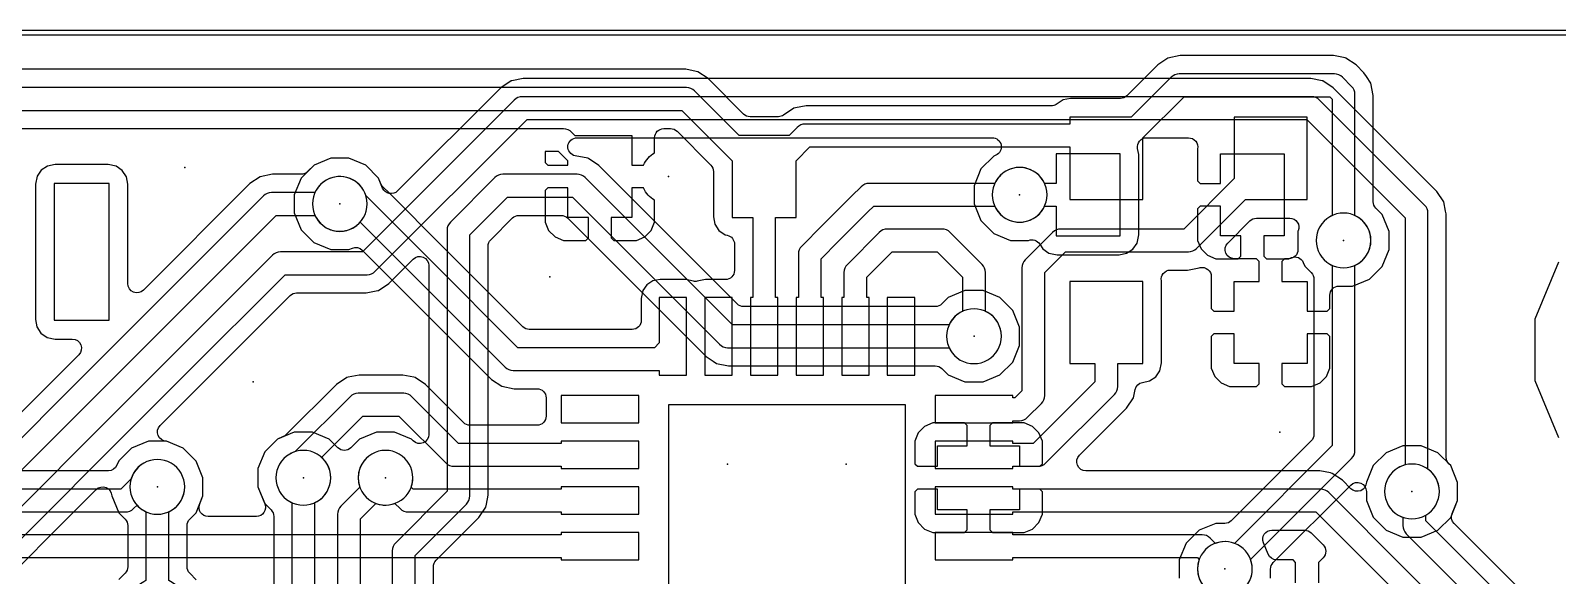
# Model space of a CAD drawing. Header units: millimetres. Extents: x 41 to 126, y -73 to -17.
# Drawn here: x 84.31 to 101.04, y -22.97 to -17 of the extents above; entities that cross this region are included whole.
import ezdxf

# ---------------------------------------------------------------- set-up
doc = ezdxf.new("R2010")
doc.units = ezdxf.units.MM
for name, color, linetype in [('Board', 5, 'Continuous'), ('Bottom', 70, 'Continuous'), ('Holes', 6, 'Continuous'), ('Top', 1, 'Continuous')]:
    doc.layers.add(name, color=color, linetype=linetype)

msp = doc.modelspace()

# ---------------------------------------------------------------- linework, layer by layer
at = {"layer": 'Board'}
msp.add_lwpolyline([(41, -73), (126, -73), (126, -17), (41, -17)], close=True, dxfattribs=at)
at = {"layer": 'Bottom'}
for points in [[(104.18, -17.05), (42.821, -17.05, 0.820314)], [(101.655, -24.146), (99.912, -22.402, -0.303585), (99.89, -22.293), (99.95, -22.15), (99.95, -21.951), (99.874, -21.767), (99.734, -21.626), (99.55, -21.55), (99.351, -21.55), (99.167, -21.626), (99.026, -21.766), (98.95, -21.95, -0.664311), (98.779, -22.02), (98.687, -21.927), (98.574, -21.852), (98.556, -21.848), (98.44, -21.825), (95.876, -21.825, -0.668179), (95.805, -21.654), (96.323, -21.137), (96.398, -21.024), (96.416, -20.934, -0.306177), (96.496, -20.855), (96.573, -20.84), (96.642, -20.796), (96.688, -20.729), (96.706, -20.64), (96.706, -20.312), (96.706, -19.759), (96.703, -19.743, -0.469798), (96.801, -19.625), (96.99, -19.625), (97.116, -19.6), (97.13, -19.597, -0.472965), (97.25, -19.695), (97.25, -20.046), (97.279, -20.075), (97.5, -20.075), (97.5, -19.75), (97.775, -19.75), (97.775, -19.529), (97.746, -19.5), (97.501, -19.5, -0.668179), (97.43, -19.329), (97.674, -19.085, -0.198912), (97.745, -19.056), (98.11, -19.056, -0.534788), (98.203, -19.194), (98.2, -19.2), (98.2, -19.4, -0.413958), (98.1, -19.5), (98.054, -19.5), (98.025, -19.529), (98.025, -19.75), (98.3, -19.75), (98.3, -20.075), (98.521, -20.075), (98.55, -20.046), (98.55, -19.9, -0.414468), (98.65, -19.8), (98.799, -19.8), (98.983, -19.724), (99.124, -19.584), (99.2, -19.4), (99.2, -19.201), (99.124, -19.017), (99.054, -18.947, -0.198685), (99.025, -18.876), (99.025, -17.71), (98.998, -17.576), (98.951, -17.505), (98.923, -17.463), (98.837, -17.377), (98.724, -17.302), (98.716, -17.3), (98.59, -17.275), (96.91, -17.275), (96.776, -17.302), (96.663, -17.377), (96.326, -17.715, -0.198912), (96.255, -17.744), (95.709, -17.744), (95.627, -17.76), (95.55, -17.809, -0.143926), (95.496, -17.825), (92.81, -17.825), (92.694, -17.848), (92.676, -17.852), (92.563, -17.927, -0.148337), (92.507, -17.944), (92.195, -17.944, -0.198912), (92.124, -17.915), (91.737, -17.527), (91.624, -17.452), (91.606, -17.448), (91.49, -17.425), (76.66, -17.425)], [(76.702, -17.875), (88.4, -17.875), (91.448, -17.875), (92, -18.427), (92, -19.05), (92.225, -19.05), (92.225, -19.925), (92.2, -19.925), (92.2, -20.775), (92.5, -20.775), (92.5, -19.925), (92.475, -19.925), (92.475, -19.05), (92.7, -19.05), (92.7, -18.427), (92.852, -18.275), (95.7, -18.275), (95.7, -18.85), (96.5, -18.85), (96.5, -18.177), (96.952, -17.725), (98.548, -17.725), (98.575, -17.752), (98.575, -19.027, 0.02346), (98.55, -19.04, 0.57735), (98.55, -19.56, 0.57735), (99, -19.3, 0.293253), (98.825, -19.027), (98.825, -17.7, 0.198913), (98.788, -17.612), (98.688, -17.512, 0.198912), (98.6, -17.475), (96.9, -17.475, 0.198912), (96.812, -17.512), (96.373, -17.95), (95.7, -17.95), (95.7, -18.025), (92.8, -18.025, 0.198912), (92.712, -18.062), (92.623, -18.15), (92.077, -18.15), (91.588, -17.662, 0.198912), (91.5, -17.625), (88.4, -17.625), (76.65, -17.625, 0.198913)], [(76.826, -18.075), (86.3, -18.075), (89.85, -18.075, -0.001581), (89.851, -18.075), (90.15, -18.075, -0.198912), (90.238, -18.112), (90.277, -18.15), (90.9, -18.15), (90.9, -18.475), (91.027, -18.475, -0.155593), (91.15, -18.34), (91.15, -18.175, -0.414214), (91.25, -18.075), (91.324, -18.075, -0.198913), (91.395, -18.104), (91.765, -18.474, -0.198912), (91.794, -18.545), (91.794, -19.041), (91.81, -19.123), (91.854, -19.192), (91.921, -19.238), (91.945, -19.243, -0.356831), (92.025, -19.341), (92.025, -19.629, -0.414213), (91.925, -19.729), (91.709, -19.729), (91.615, -19.747, -0.096748), (91.576, -19.747), (91.49, -19.729), (91.209, -19.729), (91.13, -19.744), (91.065, -19.786), (91.022, -19.85), (91.004, -19.935), (91.004, -20.175, -0.414214), (90.904, -20.275), (89.776, -20.275, -0.198912), (89.705, -20.246), (88.83, -19.37, -0.00094), (88.83, -19.37), (88.243, -18.783), (88.172, -18.712, -0.098714), (88.15, -18.679), (88.124, -18.617), (87.984, -18.476), (87.8, -18.4), (87.601, -18.4), (87.417, -18.476), (87.276, -18.616), (87.2, -18.8), (87.2, -18.999), (87.276, -19.183), (87.416, -19.324), (87.6, -19.4), (87.799, -19.4), (87.837, -19.384, -0.30311), (87.946, -19.406), (88.37, -19.83, -0.00094), (88.37, -19.83), (89.363, -20.823), (89.476, -20.898), (89.61, -20.925), (89.86, -20.925, -0.414213), (89.96, -21.025), (89.96, -21.225, -0.414214), (89.86, -21.325), (89.126, -21.325, -0.198912), (89.055, -21.296), (88.637, -20.877), (88.524, -20.802), (88.509, -20.799), (88.39, -20.775), (87.91, -20.775), (87.791, -20.799), (87.776, -20.802), (87.663, -20.877), (87.112, -21.428, -0.098712), (87.079, -21.45), (87.017, -21.476), (86.876, -21.616), (86.8, -21.8), (86.8, -21.999), (86.878, -22.187, -0.53423), (86.785, -22.325), (86.256, -22.325, -0.534791), (86.164, -22.187), (86.2, -22.1), (86.2, -21.901), (86.124, -21.717), (85.984, -21.576), (85.8, -21.5), (85.601, -21.5), (85.417, -21.576), (85.276, -21.716), (85.257, -21.763, -0.303108), (85.165, -21.825), (78.96, -21.825)], [(101.602, -24.375), (99.6, -22.373), (99.6, -22.31, 0.267949), (99.75, -22.05, 0.57735), (99.3, -21.79, 0.57735), (99.3, -22.31, 0.045973), (99.35, -22.333), (99.35, -22.425, 0.198912), (99.387, -22.513), (101.462, -24.588, 0.198912)], [(101.352, -24.875), (99.388, -22.912), (98.538, -22.062, 0.198912), (98.45, -22.025), (95.45, -22.025), (95.075, -22.025), (95.075, -22), (94.225, -22), (94.225, -22.3), (95.075, -22.3), (95.075, -22.275), (95.45, -22.275), (98.398, -22.275), (99.212, -23.088), (101.212, -25.088, 0.198912)], [(97.525, -23.173, 0.293253), (97.7, -22.9, 0.522652), (97.296, -22.619), (97.288, -22.612), (97.238, -22.562, 0.19891), (97.15, -22.525), (95.075, -22.525), (95.075, -22.5), (94.225, -22.5), (94.225, -22.8), (95.075, -22.8), (95.075, -22.775), (97.098, -22.775), (97.112, -22.788), (97.119, -22.796, 0.365828), (97.25, -23.16, 0.02346)], [(98.175, -23.05), (98.175, -22.829), (98.146, -22.8), (97.967, -22.8, -0.303585), (97.874, -22.738), (97.822, -22.613, -0.53423), (97.915, -22.475), (98.274, -22.475, -0.198912), (98.345, -22.504), (98.476, -22.636, -0.414214), (98.476, -22.777), (98.425, -22.829), (98.425, -23.05)]]:
    msp.add_lwpolyline(points, format="xyb", dxfattribs=at)
for points in [[(95.212, -19.512, 0.198912), (95.175, -19.6), (95.175, -20.948), (95.098, -21.025), (95.075, -21.025), (95.075, -21), (94.225, -21), (94.225, -21.3), (95.075, -21.3), (95.075, -21.275), (95.15, -21.275, 0.198912), (95.238, -21.238), (95.388, -21.088, 0.198913), (95.425, -21), (95.425, -19.652), (95.652, -19.425), (97, -19.425, 0.198912), (97.088, -19.388), (97.627, -18.85), (98.3, -18.85), (98.3, -17.95), (97.5, -17.95), (97.5, -18.623), (96.948, -19.175), (95.6, -19.175, 0.198912), (95.512, -19.212)], [(93.412, -18.712), (93.312, -18.812), (92.987, -19.137), (92.762, -19.362, 0.198912), (92.725, -19.45), (92.725, -19.925), (92.7, -19.925), (92.7, -20.775), (93, -20.775), (93, -19.925), (92.975, -19.925), (92.975, -19.502), (93.163, -19.313), (93.488, -18.988), (93.552, -18.925), (94.877, -18.925, 0.155593), (95, -19.06, 0.57735), (95.45, -18.8, 0.57735), (95, -18.54, 0.155593), (94.877, -18.675), (93.5, -18.675, 0.198912)], [(87.988, -18.812, 0.006839), (87.986, -18.809, 0.479053), (87.55, -18.64, 0.57735), (87.55, -19.16, 0.354795), (87.923, -19.1), (88.512, -19.688), (89.512, -20.688, 0.198912), (89.6, -20.725), (91.2, -20.725), (91.2, -20.775), (91.5, -20.775), (91.5, -19.925), (91.2, -19.925), (91.2, -20.423), (91.148, -20.475), (89.652, -20.475), (88.688, -19.512)], [(91.027, -18.725), (90.9, -18.725), (90.9, -19.05), (90.675, -19.05), (90.675, -19.271), (90.704, -19.3), (90.95, -19.3), (91.042, -19.262), (91.112, -19.192), (91.15, -19.1), (91.15, -18.86, -0.155593)], [(93.225, -19.65), (93.225, -19.925), (93.2, -19.925), (93.2, -20.775), (93.5, -20.775), (93.5, -19.925), (93.475, -19.925), (93.475, -19.702), (93.752, -19.425), (94.248, -19.425), (94.525, -19.702), (94.525, -20.077, 0.02346), (94.5, -20.09, 0.57735), (94.5, -20.61, 0.57735), (94.95, -20.35, 0.293253), (94.775, -20.077), (94.775, -19.65, 0.198912), (94.738, -19.562), (94.388, -19.212, 0.198912), (94.3, -19.175), (93.7, -19.175, 0.198912), (93.612, -19.212), (93.262, -19.562, 0.198912)], [(96.225, -20.9), (96.225, -20.65), (96.5, -20.65), (96.5, -19.75), (95.7, -19.75), (95.7, -20.65), (95.975, -20.65), (95.975, -20.848), (95.298, -21.525), (95.075, -21.525), (95.075, -21.5), (94.225, -21.5), (94.225, -21.8), (95.075, -21.8), (95.075, -21.775), (95.35, -21.775, 0.198913), (95.438, -21.738), (96.188, -20.988, 0.198912)], [(87.9, -20.975, 0.198912), (87.812, -21.012), (87.212, -21.612, 0.006839), (87.209, -21.614, 0.054104), (87.15, -21.64, 0.57735), (87.15, -22.16, 0.57735), (87.6, -21.9, 0.213185), (87.5, -21.677), (87.952, -21.225), (88.348, -21.225), (88.862, -21.738, 0.198912), (88.95, -21.775), (90.125, -21.775), (90.125, -21.8), (90.975, -21.8), (90.975, -21.5), (90.125, -21.5), (90.125, -21.525), (89.002, -21.525), (88.488, -21.012, 0.198912), (88.4, -20.975)], [(72.7, -28.525, 0.198912), (72.788, -28.488), (79.002, -22.275), (79.25, -22.275), (85.35, -22.275, 0.198912), (85.438, -22.238), (85.477, -22.2, 0.079307), (85.55, -22.26, 0.57735), (86, -22, 0.57735), (85.55, -21.74, 0.187089), (85.414, -21.909, 0.006839), (85.412, -21.912), (85.298, -22.025), (79.25, -22.025), (78.95, -22.025, 0.198912), (78.862, -22.062), (72.648, -28.275), (72.45, -28.275), (72.45, -28.125), (70.95, -28.125), (70.95, -28.675), (72.45, -28.675), (72.45, -28.525)], [(88.481, -22.004, 0.089141), (88.5, -21.9, 0.57735), (88.05, -21.64, 0.57735), (88.05, -22.16, 0.223415), (88.304, -22.181), (88.362, -22.238, 0.198912), (88.45, -22.275), (90.125, -22.275), (90.125, -22.3), (90.975, -22.3), (90.975, -22), (90.125, -22), (90.125, -22.025), (88.502, -22.025)], [(72.6, -29.325, 0.198912), (72.688, -29.288), (79.202, -22.775), (79.45, -22.775), (85.85, -22.775), (85.9, -22.775), (90.125, -22.775), (90.125, -22.8), (90.975, -22.8), (90.975, -22.5), (90.125, -22.5), (90.125, -22.525), (85.9, -22.525), (85.85, -22.525), (79.45, -22.525), (79.15, -22.525, 0.198912), (79.062, -22.562), (72.548, -29.075), (72.45, -29.075), (72.45, -28.925), (70.95, -28.925), (70.95, -29.475), (72.45, -29.475), (72.45, -29.325)]]:
    msp.add_lwpolyline(points, format="xyb", close=True, dxfattribs=at)
for points in [[(90.2, -18.427), (90.098, -18.325), (89.95, -18.325), (89.95, -18.446), (89.979, -18.475), (90.2, -18.475)], [(90.425, -19.05), (90.2, -19.05), (90.2, -18.725), (89.979, -18.725), (89.95, -18.754), (89.95, -19.1), (89.988, -19.192), (90.058, -19.262), (90.15, -19.3), (90.396, -19.3), (90.425, -19.271)], [(91.7, -20.775), (92, -20.775), (92, -19.925), (91.7, -19.925)], [(93.7, -20.775), (94, -20.775), (94, -19.925), (93.7, -19.925)], [(97.775, -20.65), (97.5, -20.65), (97.5, -20.325), (97.279, -20.325), (97.25, -20.354), (97.25, -20.7), (97.288, -20.792), (97.358, -20.862), (97.45, -20.9), (97.746, -20.9), (97.775, -20.871)], [(98.025, -20.65), (98.025, -20.871), (98.054, -20.9), (98.35, -20.9), (98.442, -20.862), (98.512, -20.792), (98.55, -20.7), (98.55, -20.354), (98.521, -20.325), (98.3, -20.325), (98.3, -20.65)], [(90.125, -21.3), (90.975, -21.3), (90.975, -21), (90.125, -21)], [(93.9, -22.4), (93.9, -21.1), (92.6, -21.1), (91.3, -21.1), (91.3, -22.4), (91.3, -23.7), (92.6, -23.7), (93.9, -23.7)]]:
    msp.add_lwpolyline(points, close=True, dxfattribs=at)
msp.add_lwpolyline([(101.058, -21.462), (100.8, -20.837), (100.8, -20.16), (101.06, -19.536)], dxfattribs=at)
at = {"layer": 'Holes'}
for p in [(86, -18.5), (91.3, -18.6), (87.7, -18.9), (95.15, -18.8), (98.7, -19.3), (90, -19.7), (94.65, -20.35), (86.75, -20.85), (98, -21.4), (91.95, -21.75), (93.25, -21.75), (87.3, -21.9), (88.2, -21.9), (85.7, -22), (99.45, -22.05), (97.4, -22.9)]:
    msp.add_point(p, dxfattribs=at)
at = {"layer": 'Top'}
for points in [[(104.18, -17.05), (42.821, -17.05, 0.820314)], [(97.9, -23), (97.9, -22.901, -0.198685), (97.929, -22.83), (98.779, -21.98, -0.668495), (98.95, -22.051), (98.95, -22.149), (99.026, -22.333), (99.166, -22.474), (99.35, -22.55), (99.549, -22.55), (99.733, -22.474), (99.874, -22.334), (99.95, -22.15), (99.95, -21.951), (99.874, -21.767), (99.854, -21.747, -0.198687), (99.825, -21.677), (99.825, -19.01), (99.819, -18.98), (99.798, -18.876), (99.723, -18.763), (98.587, -17.627), (98.474, -17.552), (98.466, -17.55), (98.34, -17.525), (89.71, -17.525), (89.584, -17.55), (89.576, -17.552), (89.463, -17.627), (88.332, -18.758, -0.534792), (88.169, -18.726), (88.124, -18.617), (87.984, -18.476), (87.8, -18.4), (87.601, -18.4), (87.417, -18.476), (87.347, -18.546, -0.198685), (87.276, -18.575), (86.96, -18.575), (86.826, -18.602), (86.713, -18.677), (85.547, -19.844, -0.668179), (85.376, -19.773), (85.376, -18.684), (85.36, -18.602), (85.316, -18.533), (85.249, -18.487), (85.16, -18.469), (84.579, -18.469), (84.497, -18.485), (84.428, -18.529), (84.382, -18.596), (84.364, -18.685), (84.364, -20.166), (84.38, -20.248), (84.424, -20.317), (84.491, -20.363), (84.58, -20.381), (84.768, -20.381, -0.668178), (84.839, -20.552), (83.145, -22.246, -0.198912)], [(83.588, -23.188), (85.988, -20.788), (87.102, -19.675), (88, -19.675, 0.198912), (88.088, -19.638), (89.752, -17.975), (97.5, -17.975), (98.298, -17.975), (99.375, -19.052), (99.375, -19.45), (99.375, -21.76, 0.067833), (99.3, -21.79, 0.57735), (99.3, -22.31, 0.57735), (99.75, -22.05, 0.241531), (99.625, -21.806), (99.625, -19.45), (99.625, -19, 0.198912), (99.588, -18.912), (98.438, -17.762, 0.198912), (98.35, -17.725), (97.5, -17.725), (89.7, -17.725, 0.198912), (89.612, -17.762), (87.948, -19.425), (87.05, -19.425, 0.198912), (86.962, -19.462), (85.812, -20.612), (83.448, -22.975)], [(88.725, -24.619), (88.725, -22.876, -0.198912), (88.754, -22.805), (89.223, -22.337), (89.298, -22.224), (89.306, -22.188), (89.325, -22.09), (89.325, -22.012), (89.325, -21.48), (89.325, -19.362, -0.198913), (89.354, -19.292), (89.592, -19.054, -0.198912), (89.662, -19.025), (90.124, -19.025, -0.198912), (90.195, -19.054), (91.713, -20.573), (91.79, -20.624), (91.826, -20.648), (91.96, -20.675), (94.226, -20.675, -0.19914), (94.297, -20.704), (94.366, -20.774), (94.55, -20.85), (94.749, -20.85), (94.933, -20.774), (95.074, -20.634), (95.15, -20.45), (95.15, -20.251), (95.074, -20.067), (94.934, -19.926), (94.75, -19.85), (94.551, -19.85), (94.367, -19.926), (94.297, -19.996, -0.198685), (94.226, -20.025), (92.126, -20.025, -0.198912), (92.055, -19.996), (90.537, -18.477), (90.424, -18.402), (90.416, -18.4), (90.28, -18.373, -0.906346), (90.3, -18.175), (94.849, -18.175, -0.821043), (94.888, -18.367), (94.867, -18.376), (94.726, -18.516), (94.65, -18.7), (94.65, -18.899), (94.726, -19.083), (94.866, -19.224), (95.05, -19.3), (95.249, -19.3, -0.357496), (95.37, -19.339), (95.404, -19.392), (95.471, -19.438), (95.56, -19.456), (96.241, -19.456), (96.323, -19.44), (96.392, -19.396), (96.438, -19.329), (96.456, -19.24), (96.456, -18.913), (96.456, -18.359), (96.443, -18.293, -0.469798), (96.542, -18.175), (97.002, -18.175, -0.477618), (97.1, -18.296), (97.1, -18.646), (97.129, -18.675), (97.35, -18.675), (97.35, -18.35), (98.05, -18.35), (98.05, -19.25), (97.825, -19.25), (97.825, -19.471), (97.854, -19.5), (98.1, -19.5), (98.128, -19.488, -0.41447), (98.259, -19.542), (98.276, -19.583), (98.346, -19.653, -0.198685), (98.375, -19.724), (98.375, -21.424, -0.198912), (98.346, -21.495), (97.47, -22.371, -0.19914), (97.399, -22.4), (97.301, -22.4), (97.117, -22.476), (96.976, -22.616), (96.9, -22.8), (96.9, -22.999)], [(88.525, -24.3), (88.525, -22.752), (89.088, -22.188, 0.198912), (89.125, -22.1), (89.125, -20.6), (89.125, -20.1), (89.125, -19.238), (89.538, -18.825), (90.248, -18.825), (91.862, -20.438, 0.198912), (91.95, -20.475), (94.377, -20.475, 0.155593), (94.5, -20.61, 0.57735), (94.95, -20.35, 0.57735), (94.5, -20.09, 0.155593), (94.377, -20.225), (92.002, -20.225), (90.388, -18.612, 0.198912), (90.3, -18.575), (89.486, -18.575, 0.198912), (89.398, -18.612), (88.912, -19.098, 0.198912), (88.875, -19.186), (88.875, -20.1), (88.875, -20.6), (88.875, -22.048), (88.312, -22.612, 0.198912), (88.275, -22.7), (88.275, -24.3)], [(83.338, -22.688), (85.813, -20.213), (87.002, -19.025), (87.427, -19.025, 0.155593), (87.55, -19.16, 0.57735), (88, -18.9, 0.57735), (87.55, -18.64, 0.155593), (87.427, -18.775), (86.95, -18.775, 0.198912), (86.862, -18.812), (85.637, -20.037), (83.198, -22.475)], [(86.124, -23.017), (86.054, -22.947, -0.198685), (86.025, -22.876), (86.025, -22.424, -0.19914), (86.054, -22.353), (86.124, -22.284), (86.2, -22.1), (86.2, -21.901), (86.124, -21.717), (85.984, -21.576), (85.8, -21.5, -0.664313), (85.73, -21.329), (86.13, -20.93, -0.00094), (86.13, -20.93), (87.155, -19.904, -0.198912), (87.226, -19.875), (87.99, -19.875), (88.116, -19.85), (88.124, -19.848), (88.237, -19.773), (88.504, -19.505, -0.668178), (88.675, -19.576), (88.675, -21.426, -0.668496), (88.504, -21.497), (88.484, -21.476), (88.3, -21.4), (88.101, -21.4), (87.917, -21.476), (87.821, -21.572, -0.414214), (87.679, -21.572), (87.584, -21.476), (87.4, -21.4), (87.201, -21.4), (87.017, -21.476), (86.876, -21.616), (86.8, -21.8), (86.8, -21.999), (86.876, -22.183), (86.946, -22.253, -0.198685), (86.975, -22.324), (86.975, -25.29)], [(83.737, -23.323), (85.029, -22.03, -0.660353), (85.2, -22.099), (85.276, -22.283), (85.346, -22.353, -0.198685), (85.375, -22.424), (85.375, -22.876, -0.19914), (85.346, -22.947), (85.276, -23.016)]]:
    msp.add_lwpolyline(points, format="xyb", dxfattribs=at)
for points in [[(95.423, -18.925), (95.55, -18.925), (95.55, -19.25), (96.25, -19.25), (96.25, -18.35), (95.55, -18.35), (95.55, -18.675), (95.423, -18.675, 0.441969), (95, -18.54, 0.57735), (95, -19.06, 0.441969)], [(98.575, -20.85), (98.575, -21.2), (98.575, -21.548), (97.504, -22.619, 0.223415), (97.25, -22.64, 0.57735), (97.25, -23.16, 0.57735), (97.7, -22.9, 0.089141), (97.681, -22.796), (98.788, -21.688, 0.198912), (98.825, -21.6), (98.825, -21.2), (98.825, -20.85), (98.825, -19.573, 0.293253), (99, -19.3, 0.57735), (98.55, -19.04, 0.57735), (98.55, -19.56, 0.02346), (98.575, -19.573)], [(85.825, -23.027), (85.825, -22.273, 0.293253), (86, -22, 0.57735), (85.55, -21.74, 0.57735), (85.55, -22.26, 0.02346), (85.575, -22.273), (85.575, -23.027, 0.02346), (85.55, -23.04, 0.57735), (85.55, -23.56, 0.57735), (86, -23.3, 0.293253)], [(87.425, -22.173, 0.293253), (87.6, -21.9, 0.57735), (87.15, -21.64, 0.57735), (87.15, -22.16, 0.02346), (87.175, -22.173), (87.175, -25.3, 0.198912), (87.212, -25.388), (88.912, -27.088), (89.875, -28.052), (89.875, -30.35), (89.7, -30.35), (89.7, -32.15), (90.3, -32.15), (90.3, -30.35), (90.125, -30.35), (90.125, -28, 0.198912), (90.088, -27.912), (89.088, -26.912), (87.425, -25.248)], [(87.712, -22.212, 0.198912), (87.675, -22.3), (87.675, -25.1, 0.198912), (87.712, -25.188), (89.112, -26.588), (90.375, -27.852), (90.375, -30, 0.198912), (90.412, -30.088), (90.7, -30.377), (90.7, -32.15), (91.3, -32.15), (91.3, -30.35), (91.027, -30.35), (90.625, -29.948), (90.625, -27.8, 0.198912), (90.588, -27.712), (89.288, -26.412), (87.925, -25.048), (87.925, -22.352), (88.096, -22.181, 0.522652), (88.5, -21.9, 0.57735), (88.05, -21.64, 0.365828), (87.919, -22.004)]]:
    msp.add_lwpolyline(points, format="xyb", close=True, dxfattribs=at)
for points in [[(84.57, -20.175), (85.17, -20.175), (85.17, -18.675), (84.57, -18.675)], [(97.575, -19.25), (97.35, -19.25), (97.35, -18.925), (97.129, -18.925), (97.1, -18.954), (97.1, -19.3), (97.138, -19.392), (97.208, -19.462), (97.3, -19.5), (97.546, -19.5), (97.575, -19.471)], [(94.25, -21.775), (94.25, -21.55), (94.575, -21.55), (94.575, -21.329), (94.546, -21.3), (94.2, -21.3), (94.108, -21.338), (94.038, -21.408), (94, -21.5), (94, -21.746), (94.029, -21.775)], [(94.825, -21.55), (95.15, -21.55), (95.15, -21.775), (95.371, -21.775), (95.4, -21.746), (95.4, -21.5), (95.362, -21.408), (95.292, -21.338), (95.2, -21.3), (94.854, -21.3), (94.825, -21.329)], [(94.25, -22.025), (94.029, -22.025), (94, -22.054), (94, -22.3), (94.038, -22.392), (94.108, -22.462), (94.2, -22.5), (94.546, -22.5), (94.575, -22.471), (94.575, -22.25), (94.25, -22.25)], [(95.15, -22.025), (95.15, -22.25), (94.825, -22.25), (94.825, -22.471), (94.854, -22.5), (95.2, -22.5), (95.292, -22.462), (95.362, -22.392), (95.4, -22.3), (95.4, -22.054), (95.371, -22.025)]]:
    msp.add_lwpolyline(points, close=True, dxfattribs=at)
msp.add_lwpolyline([(101.058, -21.462), (100.8, -20.837), (100.8, -20.16), (101.06, -19.536)], dxfattribs=at)

doc.saveas('drawing.dxf')
